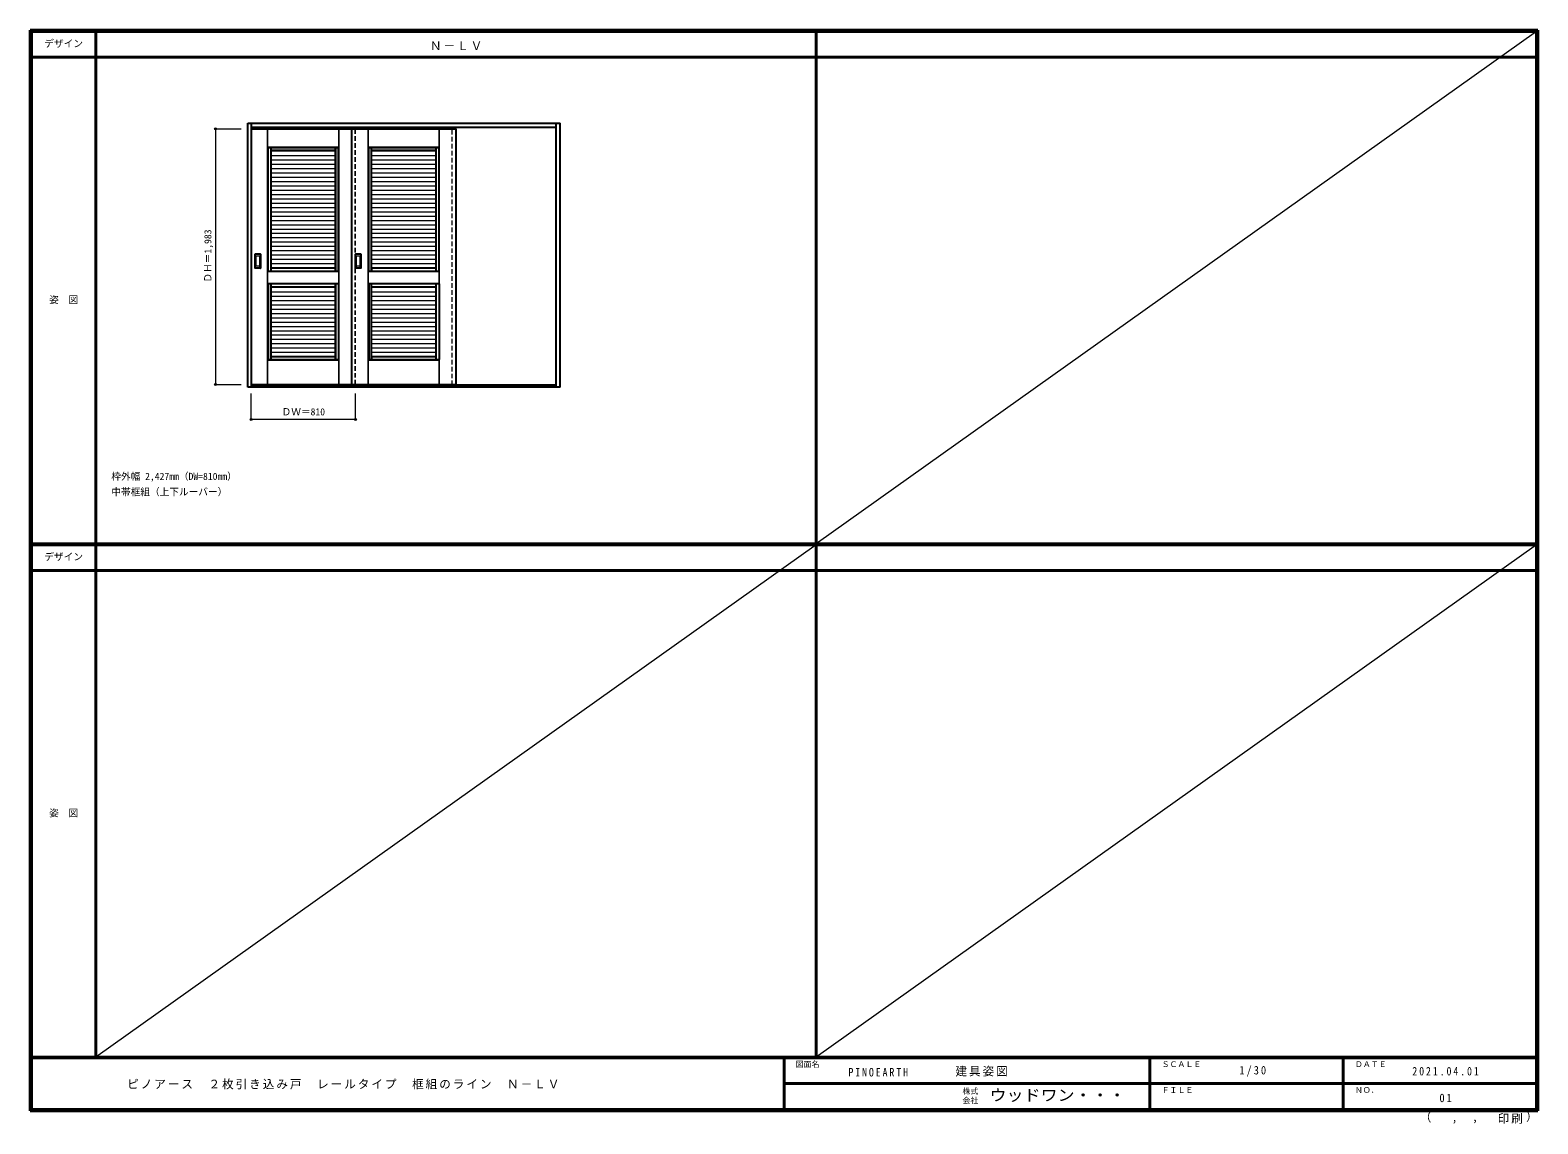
# Model space of a CAD drawing. Units: millimetres, scale not verified. Extents: x -6000 to 5700, y -4307 to 4175.
import ezdxf
from ezdxf.enums import TextEntityAlignment as Align

# ---------------------------------------------------------------- set-up
doc = ezdxf.new("R2010")
doc.units = ezdxf.units.MM
doc.header["$LTSCALE"] = 30
doc.header["$PDMODE"] = 32
doc.header["$PDSIZE"] = 15
doc.linetypes.add('DASHED1', pattern=[1.8, 1.2, -0.6])
for name, color, linetype, lineweight in [('0-2_扉', 3, 'Continuous', 25), ('0-3_仕上げ', 7, 'Continuous', 18), ('0-4_枠', 3, 'Continuous', 25), ('0-6_引手', 3, 'Continuous', 25), ('0-B_寸法', 4, 'Continuous', 9), ('F-0_補助線', 7, 'Continuous', 18), ('F-1_枠', 6, 'Continuous', 40)]:
    doc.layers.add(name, color=color, linetype=linetype, lineweight=lineweight)
doc.layers.add('0-A_文字', color=7, linetype='Continuous')
doc.layers.add('F-A_文字', color=7, linetype='Continuous')
doc.styles.add('ＭＳ ゴシック', font='')
doc.styles.get('ＭＳ ゴシック').set_extended_font_data('MS Gothic')

msp = doc.modelspace()

# ---------------------------------------------------------------- linework, layer by layer
at = {"layer": '0-2_扉'}
for p, q in [((-4282, 3409), (-2695, 3409)), ((-3505, 3409), (-3505, 1426))]:
    msp.add_line(p, q, dxfattribs=at)
at = {"layer": '0-2_扉', "color": 4, "linetype": 'DASHED1', "lineweight": 9}
msp.add_line((-3475, 1426), (-3475, 3409), dxfattribs=at)
msp.add_lwpolyline([(-4282, 1426), (-4285, 1426), (-4285, 3409), (-4282, 3409)], dxfattribs=at)
at = {"layer": '0-2_扉'}
msp.add_lwpolyline([(-4282, 1426), (-2695, 1426), (-2695, 3409)], dxfattribs=at)
at = {"layer": '0-3_仕上げ', "color": 4, "linetype": 'DASHED1', "lineweight": 9}
for p, q in [((-4283, 1426), (-4283, 3409)), ((-3477, 1426), (-3477, 3409))]:
    msp.add_line(p, q, dxfattribs=at)
at = {"layer": '0-3_仕上げ'}
for p, q in [((-4157, 1426), (-4157, 3409)), ((-4156, 3268), (-4156, 3409)), ((-4155, 3269), (-4155, 3409)), ((-3605, 3269), (-3605, 3409)), ((-3604, 3268), (-3604, 3409)), ((-3603, 1426), (-3603, 3409)), ((-3503, 1426), (-3503, 3409)), ((-3377, 1426), (-3377, 3409)), ((-3376, 3268), (-3376, 3409)), ((-3375, 3269), (-3375, 3409)), ((-2825, 3269), (-2825, 3409)), ((-2824, 3268), (-2824, 3409)), ((-2823, 1426), (-2823, 3409)), ((-2697, 1426), (-2697, 3409)), ((-4155, 3269), (-4156, 3268)), ((-4156, 3268), (-4153, 3265)), ((-4155, 3269), (-3605, 3269)), ((-3608, 3263), (-4152, 3263)), ((-4152, 3263), (-4152, 2307)), ((-4131, 3263), (-4131, 2307)), ((-3630, 3240.04), (-4130, 3240.04)), ((-4130, 3238.54), (-3630, 3238.54)), ((-4130, 3202.47), (-3630, 3202.47)), ((-4130, 3168.97), (-3630, 3168.97)), ((-4129, 3242), (-3631, 3242)), ((-3629, 3263), (-3629, 2307)), ((-3608, 3263), (-3608, 2307)), ((-3607, 3265), (-3604, 3268)), ((-3605, 3269), (-3604, 3268)), ((-3375, 3269), (-3376, 3268)), ((-3376, 3268), (-3373, 3265)), ((-3375, 3269), (-2825, 3269)), ((-2828, 3263), (-3372, 3263)), ((-3372, 3263), (-3372, 2307)), ((-3351, 3263), (-3351, 2307)), ((-2850, 3240.04), (-3350, 3240.04)), ((-3350, 3238.54), (-2850, 3238.54)), ((-3350, 3202.47), (-2850, 3202.47)), ((-3350, 3168.97), (-2850, 3168.97)), ((-3349, 3242), (-2851, 3242)), ((-2849, 3263), (-2849, 2307)), ((-2828, 3263), (-2828, 2307)), ((-2827, 3265), (-2824, 3268)), ((-2825, 3269), (-2824, 3268)), ((-4130, 3135.47), (-3630, 3135.47)), ((-4130, 3101.97), (-3630, 3101.97)), ((-4130, 3068.47), (-3630, 3068.47)), ((-3350, 3135.47), (-2850, 3135.47)), ((-3350, 3101.97), (-2850, 3101.97)), ((-3350, 3068.47), (-2850, 3068.47)), ((-4130, 3034.97), (-3630, 3034.97)), ((-4130, 3001.47), (-3630, 3001.47)), ((-4130, 2967.97), (-3630, 2967.97)), ((-4130, 2934.47), (-3630, 2934.47)), ((-3350, 3034.97), (-2850, 3034.97)), ((-3350, 3001.47), (-2850, 3001.47)), ((-3350, 2967.97), (-2850, 2967.97)), ((-3350, 2934.47), (-2850, 2934.47)), ((-4130, 2900.97), (-3630, 2900.97)), ((-4130, 2867.47), (-3630, 2867.47)), ((-4130, 2833.97), (-3630, 2833.97)), ((-3350, 2900.97), (-2850, 2900.97)), ((-3350, 2867.47), (-2850, 2867.47)), ((-3350, 2833.97), (-2850, 2833.97)), ((-4130, 2800.47), (-3630, 2800.47)), ((-4130, 2766.97), (-3630, 2766.97)), ((-4130, 2733.47), (-3630, 2733.47)), ((-4130, 2699.97), (-3630, 2699.97)), ((-3350, 2800.47), (-2850, 2800.47)), ((-3350, 2766.97), (-2850, 2766.97)), ((-3350, 2733.47), (-2850, 2733.47)), ((-3350, 2699.97), (-2850, 2699.97)), ((-4130, 2666.47), (-3630, 2666.47)), ((-4130, 2632.97), (-3630, 2632.97)), ((-4130, 2599.47), (-3630, 2599.47)), ((-3350, 2666.47), (-2850, 2666.47)), ((-3350, 2632.97), (-2850, 2632.97)), ((-3350, 2599.47), (-2850, 2599.47)), ((-4130, 2565.97), (-3630, 2565.97)), ((-4130, 2532.47), (-3630, 2532.47)), ((-4130, 2498.97), (-3630, 2498.97)), ((-4130, 2465.47), (-3630, 2465.47)), ((-3350, 2565.97), (-2850, 2565.97)), ((-3350, 2532.47), (-2850, 2532.47)), ((-3350, 2498.97), (-2850, 2498.97)), ((-3350, 2465.47), (-2850, 2465.47)), ((-4130, 2431.97), (-3630, 2431.97)), ((-4130, 2398.47), (-3630, 2398.47)), ((-4130, 2364.97), (-3630, 2364.97)), ((-3350, 2431.97), (-2850, 2431.97)), ((-3350, 2398.47), (-2850, 2398.47)), ((-3350, 2364.97), (-2850, 2364.97)), ((-4153, 2307), (-4156, 2304)), ((-4155, 2303), (-4156, 2304)), ((-4156, 2210), (-4156, 2304)), ((-4155, 2211), (-4155, 2303)), ((-4155, 2303), (-3605, 2303)), ((-4130, 2331.47), (-3630, 2331.47)), ((-4130, 2329), (-4129, 2328)), ((-3630, 2329), (-3631, 2328)), ((-3631, 2328), (-3631, 2307)), ((-3604, 2304), (-3607, 2307)), ((-3605, 2303), (-3604, 2304)), ((-3605, 2211), (-3605, 2303)), ((-3373, 2307), (-3376, 2304)), ((-3375, 2303), (-3376, 2304)), ((-3376, 2210), (-3376, 2304)), ((-3375, 2211), (-3375, 2303)), ((-3375, 2303), (-2825, 2303)), ((-3350, 2331.47), (-2850, 2331.47)), ((-3350, 2329), (-3349, 2328)), ((-2850, 2329), (-2851, 2328)), ((-2851, 2328), (-2851, 2307)), ((-2824, 2304), (-2827, 2307)), ((-2825, 2303), (-2824, 2304)), ((-2825, 2211), (-2825, 2303)), ((-4156, 2210), (-4155, 2211)), ((-4156, 2210), (-4153, 2207)), ((-3605, 2211), (-4155, 2211)), ((-3608, 2205), (-4152, 2205)), ((-4152, 2205), (-4152, 1620)), ((-4131, 2205), (-4131, 1620)), ((-3630, 2182.04), (-4130, 2182.04)), ((-4130, 2145.97), (-3630, 2145.97)), ((-4130, 2112.47), (-3630, 2112.47)), ((-4129, 2184), (-3631, 2184)), ((-3629, 2205), (-3629, 1620)), ((-3608, 2205), (-3608, 1620)), ((-3604, 2210), (-3605, 2211)), ((-3376, 2210), (-3375, 2211)), ((-3376, 2210), (-3373, 2207)), ((-2825, 2211), (-3375, 2211)), ((-2828, 2205), (-3372, 2205)), ((-3372, 2205), (-3372, 1620)), ((-3351, 2205), (-3351, 1620)), ((-2850, 2182.04), (-3350, 2182.04)), ((-3350, 2145.97), (-2850, 2145.97)), ((-3350, 2112.47), (-2850, 2112.47)), ((-3349, 2184), (-2851, 2184)), ((-2849, 2205), (-2849, 1620)), ((-2828, 2205), (-2828, 1620)), ((-2824, 2210), (-2825, 2211)), ((-4130, 2078.97), (-3630, 2078.97)), ((-4130, 2045.47), (-3630, 2045.47)), ((-4130, 2011.97), (-3630, 2011.97)), ((-3350, 2078.97), (-2850, 2078.97)), ((-3350, 2045.47), (-2850, 2045.47)), ((-3350, 2011.97), (-2850, 2011.97)), ((-4130, 1978.47), (-3630, 1978.47)), ((-4130, 1944.97), (-3630, 1944.97)), ((-4130, 1911.47), (-3630, 1911.47)), ((-4130, 1877.97), (-3630, 1877.97)), ((-3350, 1978.47), (-2850, 1978.47)), ((-3350, 1944.97), (-2850, 1944.97)), ((-3350, 1911.47), (-2850, 1911.47)), ((-3350, 1877.97), (-2850, 1877.97)), ((-4130, 1844.47), (-3630, 1844.47)), ((-4130, 1810.97), (-3630, 1810.97)), ((-4130, 1777.47), (-3630, 1777.47)), ((-3350, 1844.47), (-2850, 1844.47)), ((-3350, 1810.97), (-2850, 1810.97)), ((-3350, 1777.47), (-2850, 1777.47)), ((-4130, 1743.97), (-3630, 1743.97)), ((-4130, 1710.47), (-3630, 1710.47)), ((-4130, 1676.97), (-3630, 1676.97)), ((-4130, 1643.47), (-3630, 1643.47)), ((-4130, 1642), (-4129, 1641)), ((-3631, 1641), (-4129, 1641)), ((-4129, 1641), (-4129, 1620)), ((-3630, 1642), (-3631, 1641)), ((-3631, 1641), (-3631, 1620)), ((-3350, 1743.97), (-2850, 1743.97)), ((-3350, 1710.47), (-2850, 1710.47)), ((-3350, 1676.97), (-2850, 1676.97)), ((-3350, 1643.47), (-2850, 1643.47)), ((-3350, 1642), (-3349, 1641)), ((-2851, 1641), (-3349, 1641)), ((-3349, 1641), (-3349, 1620)), ((-2850, 1642), (-2851, 1641)), ((-2851, 1641), (-2851, 1620)), ((-4153, 1620), (-4156, 1617)), ((-4156, 1426), (-4156, 1617)), ((-4155, 1616), (-4156, 1617)), ((-4155, 1426), (-4155, 1616)), ((-4155, 1616), (-3605, 1616)), ((-3604, 1617), (-3607, 1620)), ((-3605, 1616), (-3604, 1617)), ((-3605, 1426), (-3605, 1616)), ((-3604, 1426), (-3604, 1617)), ((-3373, 1620), (-3376, 1617)), ((-3376, 1426), (-3376, 1617)), ((-3375, 1616), (-3376, 1617)), ((-3375, 1426), (-3375, 1616)), ((-3375, 1616), (-2825, 1616)), ((-2824, 1617), (-2827, 1620)), ((-2825, 1616), (-2824, 1617)), ((-2825, 1426), (-2825, 1616)), ((-2824, 1426), (-2824, 1617))]:
    msp.add_line(p, q, dxfattribs=at)
at = {"layer": '0-3_仕上げ', "color": 3, "lineweight": 25}
for p, q in [((-4153, 2307), (-4153, 3265)), ((-4153, 3265), (-3607, 3265)), ((-4130, 2307), (-4130, 3265)), ((-3630, 3241), (-4130, 3241)), ((-3630, 2307), (-3630, 3265)), ((-3607, 2307), (-3607, 3265)), ((-3373, 2307), (-3373, 3265)), ((-3373, 3265), (-2827, 3265)), ((-3350, 2307), (-3350, 3265)), ((-2850, 3241), (-3350, 3241)), ((-2850, 2307), (-2850, 3265)), ((-2827, 2307), (-2827, 3265)), ((-4153, 2307), (-3607, 2307)), ((-3630, 2329), (-4130, 2329)), ((-3373, 2307), (-2827, 2307)), ((-2850, 2329), (-3350, 2329)), ((-4153, 2207), (-4153, 1620)), ((-3607, 2207), (-4153, 2207)), ((-4130, 1620), (-4130, 2207)), ((-3630, 2183), (-4130, 2183)), ((-3630, 1620), (-3630, 2207)), ((-3607, 2207), (-3607, 1620)), ((-3373, 2207), (-3373, 1620)), ((-2827, 2207), (-3373, 2207)), ((-3350, 1620), (-3350, 2207)), ((-2850, 2183), (-3350, 2183)), ((-2850, 1620), (-2850, 2207)), ((-2827, 2207), (-2827, 1620)), ((-3630, 1642), (-4130, 1642)), ((-2850, 1642), (-3350, 1642)), ((-4153, 1620), (-3607, 1620)), ((-3373, 1620), (-2827, 1620))]:
    msp.add_line(p, q, dxfattribs=at)
at = {"layer": '0-3_仕上げ'}
for points in [[(-4130, 3241), (-4129, 3242), (-4129, 3263)], [(-3630, 3241), (-3631, 3242), (-3631, 3263)], [(-3350, 3241), (-3349, 3242), (-3349, 3263)], [(-2850, 3241), (-2851, 3242), (-2851, 3263)], [(-3631, 2328), (-4129, 2328), (-4129, 2307)], [(-3607, 2207), (-3604, 2210), (-3604, 2304)], [(-2851, 2328), (-3349, 2328), (-3349, 2307)], [(-2827, 2207), (-2824, 2210), (-2824, 2304)], [(-4130, 2183), (-4129, 2184), (-4129, 2205)], [(-3630, 2183), (-3631, 2184), (-3631, 2205)], [(-3350, 2183), (-3349, 2184), (-3349, 2205)], [(-2850, 2183), (-2851, 2184), (-2851, 2205)]]:
    msp.add_lwpolyline(points, dxfattribs=at)
at = {"layer": '0-4_枠'}
for p, q in [((-4312, 1406), (-4312, 3453)), ((-4312, 3453), (-1888, 3453)), ((-4282, 1406), (-4282, 3453)), ((-4282, 3423), (-1918, 3423)), ((-1918, 1406), (-1918, 3453)), ((-1888, 1406), (-1888, 3453)), ((-1888, 1406), (-4312, 1406)), ((-1918, 1421), (-4282, 1421))]:
    msp.add_line(p, q, dxfattribs=at)
at = {"layer": '0-4_枠', "color": 4, "linetype": 'DASHED1', "lineweight": 9}
for p, q in [((-2725, 1421), (-2725, 3423)), ((-2695, 1421), (-2695, 3423))]:
    msp.add_line(p, q, dxfattribs=at)
at = {"layer": '0-6_引手'}
for p, q in [((-4255, 2330), (-4255, 2437)), ((-4214.5, 2438.5), (-4253.5, 2438.5)), ((-4213, 2437), (-4213, 2330)), ((-3475, 2330), (-3475, 2437)), ((-3434.5, 2438.5), (-3473.5, 2438.5)), ((-3433, 2437), (-3433, 2330)), ((-4214.5, 2328.5), (-4253.5, 2328.5)), ((-3434.5, 2328.5), (-3473.5, 2328.5))]:
    msp.add_line(p, q, dxfattribs=at)
at = {"layer": '0-6_引手', "color": 7, "lineweight": 18}
for p, q in [((-4246.5, 2346), (-4246.5, 2421)), ((-4223, 2422.5), (-4245, 2422.5)), ((-4223, 2344.5), (-4245, 2344.5)), ((-4221.5, 2421), (-4221.5, 2346)), ((-3466.5, 2346), (-3466.5, 2421)), ((-3443, 2422.5), (-3465, 2422.5)), ((-3443, 2344.5), (-3465, 2344.5)), ((-3441.5, 2421), (-3441.5, 2346))]:
    msp.add_line(p, q, dxfattribs=at)
at = {"layer": '0-6_引手'}
for centre, start, end in [((-4253.5, 2437), 90, 180), ((-4214.5, 2437), 0, 90), ((-3473.5, 2437), 90, 180), ((-3434.5, 2437), 0, 90), ((-4253.5, 2330), 180, 270), ((-4214.5, 2330), 270, 0), ((-3473.5, 2330), 180, 270), ((-3434.5, 2330), 270, 0)]:
    msp.add_arc(centre, 1.5, start, end, dxfattribs=at)
at = {"layer": '0-6_引手', "color": 7, "lineweight": 18}
for centre, start, end in [((-4245, 2421), 90, 180), ((-4245, 2346), 180, 270), ((-4223, 2421), 0, 90), ((-4223, 2346), 270, 0), ((-3465, 2421), 90, 180), ((-3465, 2346), 180, 270), ((-3443, 2421), 0, 90), ((-3443, 2346), 270, 0)]:
    msp.add_arc(centre, 1.5, start, end, dxfattribs=at)
at = {"layer": '0-B_寸法'}
for p, q in [((-4562, 3409), (-4362, 3409)), ((-4562, 3409), (-4562, 1426)), ((-4562, 1426), (-4362, 1426)), ((-4285, 1156), (-4285, 1356)), ((-3475, 1156), (-3475, 1356)), ((-3475, 1156), (-4285, 1156))]:
    msp.add_line(p, q, dxfattribs=at)
at = {"layer": '0-B_寸法', "color": 7}
for p in [(-4562, 3409), (-4562, 1426), (-4285, 1156), (-3475, 1156)]:
    msp.add_point(p, dxfattribs=at)
at = {"layer": 'F-0_補助線'}
for p, q in [((5690, 4165), (100, 190.5)), ((100, 184.5), (-5490, -3790)), ((5690, 184.5), (100, -3790))]:
    msp.add_line(p, q, dxfattribs=at)
at = {"layer": 'F-1_枠'}
for p, q in [((-6000, 4175), (5700, 4175)), ((-6000, 4175), (-6000, -4205)), ((-6000, 4170), (5700, 4170)), ((-6000, 4165), (5700, 4165)), ((-5995, 4175), (-5995, -4205)), ((-5990, 4175), (-5990, -4205)), ((-5490, 4175), (-5490, -3790)), ((100, -3790), (100, 4175)), ((5690, 4175), (5690, -4205)), ((5695, 4175), (5695, -4205)), ((5700, 4175), (5700, -4205)), ((-6000, 3965), (5700, 3965)), ((-6000, 190.5), (5700, 190.5)), ((-6000, 187.5), (5700, 187.5)), ((-6000, 184.5), (5700, 184.5)), ((-6000, -15.5), (5700, -15.5)), ((5700, -3790), (-6000, -3790)), ((5700, -3795), (-6000, -3795)), ((-150, -3795), (-150, -4195)), ((2690, -3795), (2690, -4195)), ((4190, -3795), (4190, -4195)), ((-150, -3995), (5690, -3995.01)), ((5700, -4195), (-6000, -4195)), ((5700, -4200), (-6000, -4200)), ((5700, -4205), (-6000, -4205))]:
    msp.add_line(p, q, dxfattribs=at)

# ---------------------------------------------------------------- texts
at = {"layer": '0-A_文字', "style": 'ＭＳ ゴシック'}
for s, p in [('枠外幅 2,427mm（DW=810mm）', (-5370, 670.5)), ('中帯框組（上下ルーバー）', (-5370, 550.5))]:
    msp.add_text(s, height=54.99, dxfattribs=at).set_placement(p, align=Align.BOTTOM_LEFT)
at = {"layer": '0-A_文字', "insert": (-2897.5, 4020), "char_height": 65.98, "attachment_point": 7, "style": 'ＭＳ ゴシック'}
msp.add_mtext('\\T1.17;Ｎ－ＬＶ', dxfattribs=at)
at = {"layer": '0-B_寸法', "color": 7, "style": 'ＭＳ ゴシック'}
msp.add_text('ＤＨ＝1,983', height=54.99, rotation=90, dxfattribs=at).set_placement((-4577, 2217.25), align=Align.BOTTOM_LEFT)
msp.add_text('ＤＷ＝810', height=54.99, dxfattribs=at).set_placement((-4048.75, 1171), align=Align.BOTTOM_LEFT)
at = {"layer": 'F-A_文字', "style": 'ＭＳ ゴシック'}
for s, height, p in [('デザイン', 54.99, (-5890, 4027.5)), ('姿\u3000図', 54.99, (-5852.5, 2040.25)), ('デザイン', 54.99, (-5890, 47)), ('姿\u3000図', 54.99, (-5852.5, -1940.25)), ('図面名', 43.99, (-60, -3880)), ('ＳＣＡＬＥ', 43.99, (2780, -3880)), ('ＤＡＴＥ', 43.99, (4280, -3880)), ('株式', 43.99, (1235, -4089)), ('ＦＩＬＥ', 43.99, (2780, -4080)), ('ＮＯ．', 43.99, (4280, -4080)), ('会社', 43.99, (1235, -4161)), ('（', 65.98, (4784.03, -4308.31)), ('）', 65.98, (5608.4, -4304.13)), (',', 65.98, (5031.28, -4308.31)), (',', 65.98, (5190.2, -4305.53))]:
    msp.add_text(s, height=height, dxfattribs=at).set_placement(p, align=Align.BOTTOM_LEFT)
at = {"layer": 'F-A_文字', "style": 'ＭＳ ゴシック', "width": 1.1}
msp.add_text('ウッドワン・・・', height=87.98, dxfattribs=at).set_placement((1445, -4155), align=Align.BOTTOM_LEFT)
at = {"layer": 'F-A_文字', "char_height": 65.98, "attachment_point": 7, "style": 'ＭＳ ゴシック'}
for s, insert in [('\\T1.17;建具姿図', (1180.42, -3940)), ('\\T1.38;\\W0.9;1/30', (3383.75, -3940)), ('\\T1.17;ピノアース\u3000２枚引き込み戸\u3000レールタイプ\u3000框組のライン\u3000Ｎ－ＬＶ', (-5247.55, -4040)), ('\\T1.39;\\W0.85;PINOEARTH', (350, -3940.79)), ('\\T1.39;\\W0.85;2021.04.01', (4726.25, -3932.5)), ('\\T1.36;\\W0.9;01', (4936.25, -4140)), ('\\T1.17;印刷', (5388.15, -4306.92))]:
    msp.add_mtext(s, dxfattribs=dict(at, insert=insert))

doc.saveas('drawing.dxf')
